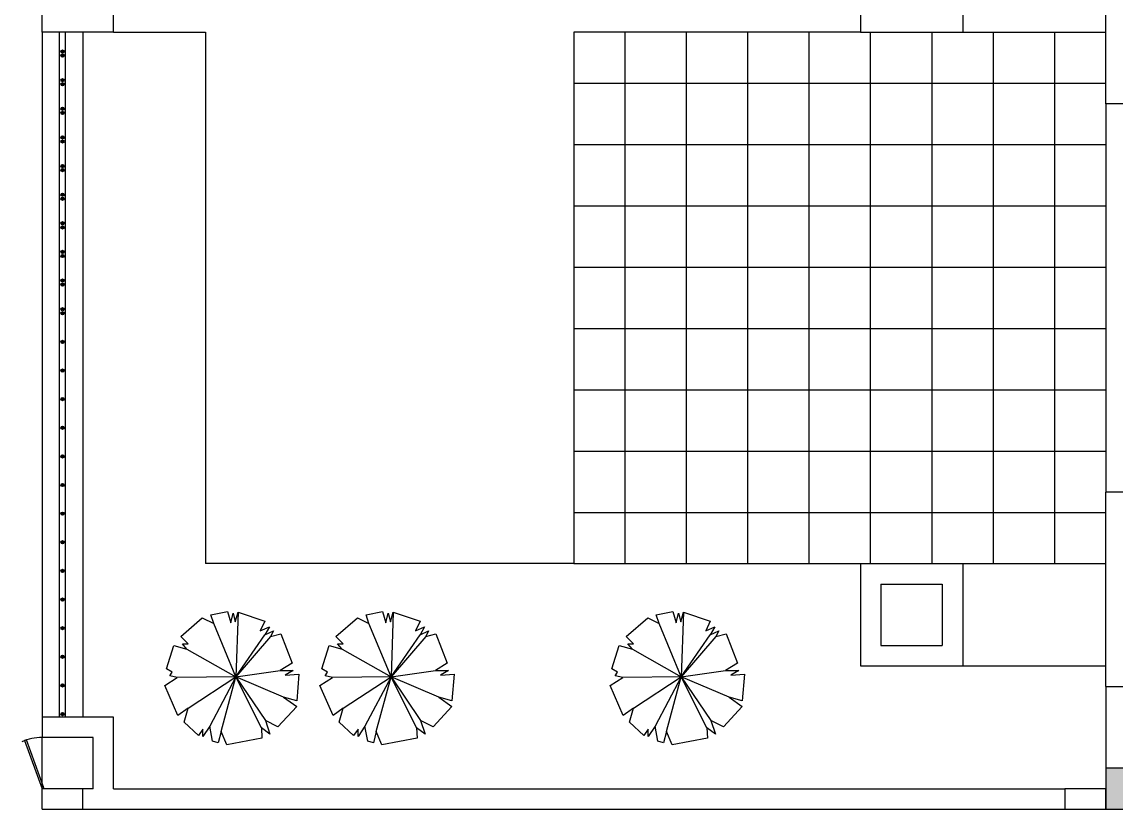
# Model space of a CAD drawing. Header units: millimetres. Extents: x 634 to 81814, y 3822 to 90754.
# Drawn here: x 846 to 6195, y 3822 to 7672 of the extents above; entities that cross this region are included whole.
import ezdxf

# ---------------------------------------------------------------- set-up
doc = ezdxf.new("R2010")
doc.units = ezdxf.units.MM
doc.header["$MEASUREMENT"] = 0
for name, color, linetype in [('CAY', 66, 'Continuous'), ('COT', 5, 'Continuous'), ('CUA', 40, 'Continuous'), ('DOOR', 2, 'Continuous'), ('HATCH', 34, 'Continuous'), ('NET1', 66, 'Continuous'), ('NET2', 6, 'Continuous'), ('NET4', 5, 'Continuous'), ('NETTHAY', 4, 'Continuous'), ('TB', 8, 'Continuous'), ('TUONG', 7, 'Continuous')]:
    doc.layers.add(name, color=color, linetype=linetype)

# ---------------------------------------------------------------- blocks, each defined once
blk = doc.blocks.new('N')
at = {"ltscale": 50}
for p, q in [((-2.375, 5.579), (0.824, 6.197)), ((0.824, 6.197), (1.343, 4.959)), ((1.343, 4.959), (1.6, 5.994)), ((1.6, 5.994), (2.116, 5.838)), ((-2.686, 3.978), (-3.098, 5.219)), ((-3.098, 5.219), (-2.323, 4.651)), ((-2.323, 4.651), (-2.375, 5.579)), ((2.116, 5.838), (2.375, 4.495)), ((2.375, 4.495), (2.996, 5.427)), ((2.996, 5.427), (2.996, 4.754)), ((2.996, 4.754), (3.408, 5.322)), ((3.408, 5.322), (4.7, 4.134)), ((-5.527, 2.687), (-3.823, 4.546)), ((-3.823, 4.546), (-2.686, 3.978)), ((0, 0), (-2.686, 3.978)), ((-2.323, 4.651), (0, 0)), ((1.343, 4.959), (0, 0)), ((0, 0), (2.375, 4.495)), ((4.7, 4.134), (4.339, 2.842)), ((4.339, 2.842), (5.267, 3.515)), ((5.267, 3.515), (6.456, 0.775)), ((-5.735, -0.256), (-5.527, 2.17)), ((-4.339, 1.86), (-5.527, 2.687)), ((-5.527, 2.17), (-4.339, 1.86)), ((4.339, 2.842), (0, 0)), ((-4.339, 1.86), (0, 0)), ((0, 0), (-4.03, -0.567)), ((-3.15, -3.667), (0, 0)), ((0, 0), (-2.634, -3.82)), ((-0.206, -5.888), (0, 0)), ((0, 0), (5.32, 0.051)), ((4.44, -2.528), (0, 0)), ((0, 0), (2.013, -4.855)), ((6.456, 0.775), (5.32, 0.051)), ((5.32, 0.051), (5.992, -0.1)), ((-4.495, -0.152), (-5.735, -0.256)), ((-5.219, -0.567), (-4.495, -0.152)), ((-4.03, -0.567), (-5.219, -0.567)), ((-5.114, -1.236), (-4.03, -0.567)), ((6.3, -0.72), (5.631, -2.839)), ((5.992, -0.1), (5.784, -0.411)), ((5.784, -0.411), (6.3, -0.72)), ((-4.082, -3.924), (-5.114, -1.236)), ((5.631, -2.839), (4.44, -2.528)), ((4.44, -2.528), (4.856, -2.996)), ((-3.15, -3.667), (-4.082, -3.924)), ((-3.41, -4.183), (-3.15, -3.667)), ((-2.634, -3.82), (-3.41, -4.183)), ((-3.047, -4.543), (-2.634, -3.82)), ((5.01, -3.667), (3.047, -5.371)), ((4.856, -2.996), (4.339, -2.996)), ((4.339, -2.996), (5.01, -3.667)), ((-2.222, -4.183), (-3.047, -4.543)), ((-2.634, -5.06), (-2.222, -4.183)), ((0.463, -4.905), (0.256, -5.784)), ((0.772, -5.939), (0.463, -4.905)), ((3.047, -5.371), (2.013, -4.855)), ((2.013, -4.855), (2.271, -5.629)), ((-0.206, -5.888), (-2.634, -5.06)), ((0.051, -5.008), (-0.206, -5.888)), ((0.256, -5.784), (0.051, -5.008)), ((2.271, -5.629), (0.772, -5.939))]:
    blk.add_line(p, q, dxfattribs=at)

msp = doc.modelspace()

# ---------------------------------------------------------------- hatches: boundary and pattern name
at = {"layer": 'CUA'}
h = msp.add_hatch(color=256, dxfattribs=at)
edge = h.paths.add_edge_path()
edge.add_ellipse((1044.96811, 7527.24266), major_axis=(5.65685, 5.65685), ratio=1, start_angle=225, end_angle=405)
edge.add_ellipse((1044.96811, 7527.24266), major_axis=(5.65685, 5.65685), ratio=1, start_angle=45, end_angle=225)
h = msp.add_hatch(color=256, dxfattribs=at)
edge = h.paths.add_edge_path()
edge.add_ellipse((1044.96811, 7507.24266), major_axis=(5.65685, 5.65685), ratio=1, start_angle=225, end_angle=405)
edge.add_ellipse((1044.96811, 7507.24266), major_axis=(5.65685, 5.65685), ratio=1, start_angle=45, end_angle=225)
h = msp.add_hatch(color=256, dxfattribs=at)
edge = h.paths.add_edge_path()
edge.add_ellipse((1044.96811, 7387.24266), major_axis=(5.65685, 5.65685), ratio=1, start_angle=225, end_angle=405)
edge.add_ellipse((1044.96811, 7387.24266), major_axis=(5.65685, 5.65685), ratio=1, start_angle=45, end_angle=225)
h = msp.add_hatch(color=256, dxfattribs=at)
edge = h.paths.add_edge_path()
edge.add_ellipse((1044.96811, 7367.24266), major_axis=(5.65685, 5.65685), ratio=1, start_angle=225, end_angle=405)
edge.add_ellipse((1044.96811, 7367.24266), major_axis=(5.65685, 5.65685), ratio=1, start_angle=45, end_angle=225)
h = msp.add_hatch(color=256, dxfattribs=at)
edge = h.paths.add_edge_path()
edge.add_ellipse((1044.96811, 7247.24266), major_axis=(5.65685, 5.65685), ratio=1, start_angle=225, end_angle=405)
edge.add_ellipse((1044.96811, 7247.24266), major_axis=(5.65685, 5.65685), ratio=1, start_angle=45, end_angle=225)
h = msp.add_hatch(color=256, dxfattribs=at)
edge = h.paths.add_edge_path()
edge.add_ellipse((1044.96811, 7227.24266), major_axis=(5.65685, 5.65685), ratio=1, start_angle=225, end_angle=405)
edge.add_ellipse((1044.96811, 7227.24266), major_axis=(5.65685, 5.65685), ratio=1, start_angle=45, end_angle=225)
h = msp.add_hatch(color=256, dxfattribs=at)
edge = h.paths.add_edge_path()
edge.add_ellipse((1044.96811, 7107.24266), major_axis=(5.65685, 5.65685), ratio=1, start_angle=225, end_angle=405)
edge.add_ellipse((1044.96811, 7107.24266), major_axis=(5.65685, 5.65685), ratio=1, start_angle=45, end_angle=225)
h = msp.add_hatch(color=256, dxfattribs=at)
edge = h.paths.add_edge_path()
edge.add_ellipse((1044.96811, 7087.24266), major_axis=(5.65685, 5.65685), ratio=1, start_angle=225, end_angle=405)
edge.add_ellipse((1044.96811, 7087.24266), major_axis=(5.65685, 5.65685), ratio=1, start_angle=45, end_angle=225)
h = msp.add_hatch(color=256, dxfattribs=at)
edge = h.paths.add_edge_path()
edge.add_ellipse((1044.96811, 6967.24266), major_axis=(5.65685, 5.65685), ratio=1, start_angle=225, end_angle=405)
edge.add_ellipse((1044.96811, 6967.24266), major_axis=(5.65685, 5.65685), ratio=1, start_angle=45, end_angle=225)
h = msp.add_hatch(color=256, dxfattribs=at)
edge = h.paths.add_edge_path()
edge.add_ellipse((1044.96811, 6947.24266), major_axis=(5.65685, 5.65685), ratio=1, start_angle=225, end_angle=405)
edge.add_ellipse((1044.96811, 6947.24266), major_axis=(5.65685, 5.65685), ratio=1, start_angle=45, end_angle=225)
h = msp.add_hatch(color=256, dxfattribs=at)
edge = h.paths.add_edge_path()
edge.add_ellipse((1044.96811, 6827.24266), major_axis=(5.65685, 5.65685), ratio=1, start_angle=225, end_angle=405)
edge.add_ellipse((1044.96811, 6827.24266), major_axis=(5.65685, 5.65685), ratio=1, start_angle=45, end_angle=225)
h = msp.add_hatch(color=256, dxfattribs=at)
edge = h.paths.add_edge_path()
edge.add_ellipse((1044.96811, 6807.24266), major_axis=(5.65685, 5.65685), ratio=1, start_angle=225, end_angle=405)
edge.add_ellipse((1044.96811, 6807.24266), major_axis=(5.65685, 5.65685), ratio=1, start_angle=45, end_angle=225)
h = msp.add_hatch(color=256, dxfattribs=at)
edge = h.paths.add_edge_path()
edge.add_ellipse((1044.96811, 6687.24266), major_axis=(5.65685, 5.65685), ratio=1, start_angle=225, end_angle=405)
edge.add_ellipse((1044.96811, 6687.24266), major_axis=(5.65685, 5.65685), ratio=1, start_angle=45, end_angle=225)
h = msp.add_hatch(color=256, dxfattribs=at)
edge = h.paths.add_edge_path()
edge.add_ellipse((1044.96811, 6667.24266), major_axis=(5.65685, 5.65685), ratio=1, start_angle=225, end_angle=405)
edge.add_ellipse((1044.96811, 6667.24266), major_axis=(5.65685, 5.65685), ratio=1, start_angle=45, end_angle=225)
h = msp.add_hatch(color=256, dxfattribs=at)
edge = h.paths.add_edge_path()
edge.add_ellipse((1044.96811, 6547.24266), major_axis=(5.65685, 5.65685), ratio=1, start_angle=225, end_angle=405)
edge.add_ellipse((1044.96811, 6547.24266), major_axis=(5.65685, 5.65685), ratio=1, start_angle=45, end_angle=225)
h = msp.add_hatch(color=256, dxfattribs=at)
edge = h.paths.add_edge_path()
edge.add_ellipse((1044.96811, 6527.24266), major_axis=(5.65685, 5.65685), ratio=1, start_angle=225, end_angle=405)
edge.add_ellipse((1044.96811, 6527.24266), major_axis=(5.65685, 5.65685), ratio=1, start_angle=45, end_angle=225)
h = msp.add_hatch(color=256, dxfattribs=at)
edge = h.paths.add_edge_path()
edge.add_ellipse((1044.96811, 6407.24266), major_axis=(5.65685, 5.65685), ratio=1, start_angle=225, end_angle=405)
edge.add_ellipse((1044.96811, 6407.24266), major_axis=(5.65685, 5.65685), ratio=1, start_angle=45, end_angle=225)
h = msp.add_hatch(color=256, dxfattribs=at)
edge = h.paths.add_edge_path()
edge.add_ellipse((1044.96811, 6387.24266), major_axis=(5.65685, 5.65685), ratio=1, start_angle=225, end_angle=405)
edge.add_ellipse((1044.96811, 6387.24266), major_axis=(5.65685, 5.65685), ratio=1, start_angle=45, end_angle=225)
h = msp.add_hatch(color=256, dxfattribs=at)
edge = h.paths.add_edge_path()
edge.add_ellipse((1044.96811, 6267.24266), major_axis=(5.65685, 5.65685), ratio=1, start_angle=225, end_angle=405)
edge.add_ellipse((1044.96811, 6267.24266), major_axis=(5.65685, 5.65685), ratio=1, start_angle=45, end_angle=225)
h = msp.add_hatch(color=256, dxfattribs=at)
edge = h.paths.add_edge_path()
edge.add_ellipse((1044.96811, 6247.24266), major_axis=(5.65685, 5.65685), ratio=1, start_angle=225, end_angle=405)
edge.add_ellipse((1044.96811, 6247.24266), major_axis=(5.65685, 5.65685), ratio=1, start_angle=45, end_angle=225)
h = msp.add_hatch(color=256, dxfattribs=at)
edge = h.paths.add_edge_path()
edge.add_ellipse((1044.96811, 6107.24266), major_axis=(5.65685, 5.65685), ratio=1, start_angle=225, end_angle=405)
edge.add_ellipse((1044.96811, 6107.24266), major_axis=(5.65685, 5.65685), ratio=1, start_angle=45, end_angle=225)
h = msp.add_hatch(color=256, dxfattribs=at)
edge = h.paths.add_edge_path()
edge.add_ellipse((1044.96811, 5967.24266), major_axis=(5.65685, 5.65685), ratio=1, start_angle=225, end_angle=405)
edge.add_ellipse((1044.96811, 5967.24266), major_axis=(5.65685, 5.65685), ratio=1, start_angle=45, end_angle=225)
h = msp.add_hatch(color=256, dxfattribs=at)
edge = h.paths.add_edge_path()
edge.add_ellipse((1044.96811, 5827.24266), major_axis=(5.65685, 5.65685), ratio=1, start_angle=225, end_angle=405)
edge.add_ellipse((1044.96811, 5827.24266), major_axis=(5.65685, 5.65685), ratio=1, start_angle=45, end_angle=225)
h = msp.add_hatch(color=256, dxfattribs=at)
edge = h.paths.add_edge_path()
edge.add_ellipse((1044.96811, 5687.24266), major_axis=(5.65685, 5.65685), ratio=1, start_angle=225, end_angle=405)
edge.add_ellipse((1044.96811, 5687.24266), major_axis=(5.65685, 5.65685), ratio=1, start_angle=45, end_angle=225)
h = msp.add_hatch(color=256, dxfattribs=at)
edge = h.paths.add_edge_path()
edge.add_ellipse((1044.96811, 5547.24266), major_axis=(5.65685, 5.65685), ratio=1, start_angle=225, end_angle=405)
edge.add_ellipse((1044.96811, 5547.24266), major_axis=(5.65685, 5.65685), ratio=1, start_angle=45, end_angle=225)
h = msp.add_hatch(color=256, dxfattribs=at)
edge = h.paths.add_edge_path()
edge.add_ellipse((1044.96811, 5407.24266), major_axis=(5.65685, 5.65685), ratio=1, start_angle=225, end_angle=405)
edge.add_ellipse((1044.96811, 5407.24266), major_axis=(5.65685, 5.65685), ratio=1, start_angle=45, end_angle=225)
h = msp.add_hatch(color=256, dxfattribs=at)
edge = h.paths.add_edge_path()
edge.add_ellipse((1044.96811, 5267.24266), major_axis=(5.65685, 5.65685), ratio=1, start_angle=225, end_angle=405)
edge.add_ellipse((1044.96811, 5267.24266), major_axis=(5.65685, 5.65685), ratio=1, start_angle=45, end_angle=225)
h = msp.add_hatch(color=256, dxfattribs=at)
edge = h.paths.add_edge_path()
edge.add_ellipse((1044.96811, 5127.24266), major_axis=(-5.65685, 5.65685), ratio=1, start_angle=135, end_angle=315, ccw=False)
edge.add_ellipse((1044.96811, 5127.24266), major_axis=(-5.65685, 5.65685), ratio=1, start_angle=-45, end_angle=135, ccw=False)
h = msp.add_hatch(color=256, dxfattribs=at)
edge = h.paths.add_edge_path()
edge.add_ellipse((1044.96811, 4987.24266), major_axis=(-5.65685, 5.65685), ratio=1, start_angle=135, end_angle=315, ccw=False)
edge.add_ellipse((1044.96811, 4987.24266), major_axis=(-5.65685, 5.65685), ratio=1, start_angle=-45, end_angle=135, ccw=False)
h = msp.add_hatch(color=256, dxfattribs=at)
edge = h.paths.add_edge_path()
edge.add_ellipse((1044.96811, 4847.24266), major_axis=(-5.65685, 5.65685), ratio=1, start_angle=135, end_angle=315, ccw=False)
edge.add_ellipse((1044.96811, 4847.24266), major_axis=(-5.65685, 5.65685), ratio=1, start_angle=-45, end_angle=135, ccw=False)
h = msp.add_hatch(color=256, dxfattribs=at)
edge = h.paths.add_edge_path()
edge.add_ellipse((1044.96811, 4707.24266), major_axis=(-5.65685, 5.65685), ratio=1, start_angle=135, end_angle=315, ccw=False)
edge.add_ellipse((1044.96811, 4707.24266), major_axis=(-5.65685, 5.65685), ratio=1, start_angle=-45, end_angle=135, ccw=False)
h = msp.add_hatch(color=256, dxfattribs=at)
edge = h.paths.add_edge_path()
edge.add_ellipse((1044.96811, 4567.24266), major_axis=(-5.65685, 5.65685), ratio=1, start_angle=135, end_angle=315, ccw=False)
edge.add_ellipse((1044.96811, 4567.24266), major_axis=(-5.65685, 5.65685), ratio=1, start_angle=-45, end_angle=135, ccw=False)
h = msp.add_hatch(color=256, dxfattribs=at)
edge = h.paths.add_edge_path()
edge.add_ellipse((1044.96811, 4427.24266), major_axis=(-5.65685, 5.65685), ratio=1, start_angle=135, end_angle=315, ccw=False)
edge.add_ellipse((1044.96811, 4427.24266), major_axis=(-5.65685, 5.65685), ratio=1, start_angle=-45, end_angle=135, ccw=False)
h = msp.add_hatch(color=256, dxfattribs=at)
edge = h.paths.add_edge_path()
edge.add_ellipse((1044.96811, 4287.24266), major_axis=(-5.65685, 5.65685), ratio=1, start_angle=135, end_angle=315, ccw=False)
edge.add_ellipse((1044.96811, 4287.24266), major_axis=(-5.65685, 5.65685), ratio=1, start_angle=-45, end_angle=135, ccw=False)
at = {"layer": 'HATCH', "ltscale": 3}
h = msp.add_hatch(dxfattribs=at)
h.set_pattern_fill('_USER', color=256, scale=300, style=0, double=1, pattern_type=0)
h.set_pattern_definition([(0, (4694.72, 6172.5), (0, 300), []), (90, (4694.72, 6172.5), (-300, 2e-14), [])])
edge = h.paths.add_edge_path()
edge.add_line((6144.71811, 7622.24266), (3544.71811, 7622.24266))
edge.add_line((3544.71811, 7622.24266), (3544.71811, 5022.61766))
edge.add_line((3544.71811, 5022.74266), (6144.71811, 5022.74266))
edge.add_line((6144.71811, 5022.74266), (6144.71811, 7622.36766))
at = {"layer": 'NET4', "ltscale": 3}
h = msp.add_hatch(color=256, dxfattribs=at)
h.paths.add_polyline_path([(19444.84311, 10822.24266), (19244.84311, 10822.24266), (19244.84311, 10622.24266), (19444.84311, 10622.24266), (19444.84311, 10721.99266), (19444.84311, 10721.99266)])
h.paths.add_polyline_path([(14544.84311, 10822.24266), (14544.71811, 10822.24266), (14344.84311, 10822.24266), (14344.84311, 10622.24266), (14544.84311, 10622.24266)])
h.paths.add_polyline_path([(11344.84311, 10822.24266), (11344.71811, 10822.24266), (11144.84311, 10822.24266), (11144.84311, 10622.24266), (11344.84311, 10622.24266)])
h.paths.add_polyline_path([(6344.84311, 10821.99266), (6344.71811, 10821.99266), (6344.71811, 10822.24266), (6144.84311, 10822.24266), (6144.84311, 10622.24266), (6344.84311, 10622.24266)])
h.paths.add_polyline_path([(6344.84311, 8122.24266), (6144.84311, 8122.24266), (6144.84311, 7922.24266), (6344.84311, 7922.24266)])
h.paths.add_polyline_path([(6344.84311, 4022.24266), (6144.84311, 4022.24266), (6144.84311, 3822.24266), (6344.84311, 3822.24266)])
h.paths.add_polyline_path([(11344.84311, 4022.24266), (11144.84311, 4022.24266), (11144.84311, 3822.24266), (11344.84311, 3822.24266)])
h.paths.add_polyline_path([(11344.84311, 8122.24266), (11323.34311, 8122.24266), (11144.84311, 8122.24266), (11144.84311, 7922.24266), (11323.34311, 7922.24266), (11344.84311, 7922.24266)])
h.paths.add_polyline_path([(14544.84311, 8122.24266), (14344.84311, 8122.24266), (14344.84311, 7922.24266), (14544.84311, 7922.24266)])
h.paths.add_polyline_path([(14544.84311, 4022.24266), (14344.84311, 4022.24266), (14344.84311, 3822.24266), (14544.84311, 3822.24266)])
h.paths.add_polyline_path([(19444.84311, 4022.24266), (19244.84311, 4022.24266), (19244.84311, 3822.24266), (19444.84311, 3822.24266), (19444.84311, 3922.61766), (19444.84311, 3922.61766)])
h.paths.add_polyline_path([(19444.84311, 8122.24266), (19244.84311, 8122.24266), (19244.84311, 7922.24266), (19444.84311, 7922.24266)])

# ---------------------------------------------------------------- linework, layer by layer
at = {"layer": 'COT', "ltscale": 3}
for points in [[(6144.84311, 3822.24266), (6344.84311, 3822.24266), (6344.84311, 4022.24266), (6144.84311, 4022.24266)], [(5944.84311, 3822.24266), (6144.84311, 3822.24266), (6144.84311, 3922.24266), (5944.84311, 3922.24266)]]:
    msp.add_lwpolyline(points, close=True, dxfattribs=at)
at = {"layer": 'CUA'}
msp.add_line((944.96811, 3922.24266), (944.96811, 4172.24266), dxfattribs=at)
msp.add_lwpolyline([(954.34311, 3925.74266), (868.84311, 4160.61766), (859.46811, 4157.24266), (944.96811, 3922.24266)], close=True, dxfattribs=at)
for centre in [(1044.96811, 7527.24266), (1044.96811, 7507.24266), (1044.96811, 7387.24266), (1044.96811, 7367.24266), (1044.96811, 7247.24266), (1044.96811, 7227.24266), (1044.96811, 7107.24266), (1044.96811, 7087.24266), (1044.96811, 6967.24266), (1044.96811, 6947.24266), (1044.96811, 6827.24266), (1044.96811, 6807.24266), (1044.96811, 6687.24266), (1044.96811, 6667.24266), (1044.96811, 6547.24266), (1044.96811, 6527.24266), (1044.96811, 6407.24266), (1044.96811, 6387.24266), (1044.96811, 6267.24266), (1044.96811, 6247.24266), (1044.96811, 6107.24266), (1044.96811, 5967.24266), (1044.96811, 5827.24266), (1044.96811, 5687.24266), (1044.96811, 5547.24266), (1044.96811, 5407.24266), (1044.96811, 5267.24266), (1044.96811, 5127.24266), (1044.96811, 4987.24266), (1044.96811, 4847.24266), (1044.96811, 4707.24266), (1044.96811, 4567.24266), (1044.96811, 4427.24266), (1044.96811, 4287.24266)]:
    msp.add_circle(centre, 8, dxfattribs=at)
at = {"layer": 'DOOR', "ltscale": 3}
msp.add_line((6144.84311, 4422.74266), (6144.84311, 4022.24266), dxfattribs=at)
at = {"layer": 'NET1', "linetype": 'Continuous'}
for p, q in [((1294.96811, 7622.24266), (1744.71811, 7622.24266)), ((1744.71811, 7622.24266), (1744.71811, 5022.74266)), ((3544.71811, 5022.74266), (1744.71811, 5022.74266))]:
    msp.add_line(p, q, dxfattribs=at)
at = {"layer": 'NET2', "ltscale": 3}
for p, q in [((3544.71811, 7622.24266), (3544.71811, 5022.74266)), ((4944.84311, 7622.24266), (3544.71811, 7622.24266)), ((5444.84311, 7622.24266), (6144.71811, 7622.24266)), ((6144.71811, 7271.61766), (6144.71811, 5371.61766)), ((3544.71811, 5022.74266), (4944.84311, 5022.74266)), ((5444.84311, 5022.74266), (6144.71811, 5022.74266)), ((5444.84311, 4522.74266), (6144.84311, 4522.74266))]:
    msp.add_line(p, q, dxfattribs=at)
at = {"layer": 'NETTHAY'}
for p, q in [((944.96811, 7622.24266), (944.96811, 4172.24266)), ((1144.96811, 7622.24266), (1144.96811, 4272.24266))]:
    msp.add_line(p, q, dxfattribs=at)
at = {"layer": 'TB'}
for p, q in [((1029.96811, 4272.24266), (1029.96811, 7622.24266)), ((1059.96811, 4272.24266), (1059.96811, 7622.24266))]:
    msp.add_line(p, q, dxfattribs=at)
msp.add_arc((944.96811, 3922.24266), 250, 90, 113.19859051, dxfattribs=at)
at = {"layer": 'TUONG', "linetype": 'Continuous'}
for p, q in [((4944.84311, 8122.24266), (4944.84311, 7622.24266)), ((5444.84311, 8122.24266), (5444.84311, 7622.24266)), ((944.96811, 7622.24266), (944.96811, 8022.24266)), ((1294.96811, 7622.24266), (1294.96811, 8022.24266)), ((1294.96811, 7622.24266), (944.96811, 7622.24266)), ((4944.84311, 7622.24266), (5444.84311, 7622.24266)), ((4944.84311, 5022.74266), (4944.84311, 4522.74266)), ((4944.84311, 5022.74266), (5444.84311, 5022.74266)), ((5444.84311, 5022.74266), (5444.84311, 4522.74266)), ((5044.84311, 4922.74266), (5344.84311, 4922.74266)), ((5044.84311, 4922.74266), (5044.84311, 4622.74266)), ((5344.84311, 4922.74266), (5344.84311, 4622.74266)), ((5044.84311, 4622.74266), (5344.84311, 4622.74266)), ((4944.84311, 4522.74266), (5444.84311, 4522.74266)), ((1294.96811, 4272.24266), (944.96811, 4272.24266)), ((944.96811, 4272.24266), (944.96811, 4172.24266)), ((1294.96811, 3922.24266), (1294.96811, 4272.24266)), ((1194.96811, 4172.24266), (944.96811, 4172.24266)), ((1194.96811, 3922.24266), (1194.96811, 4172.24266)), ((1194.96811, 3922.24266), (944.96811, 3922.24266)), ((944.96811, 3822.24266), (944.96811, 3922.24266)), ((1144.96811, 3822.24266), (1144.96811, 3922.24266)), ((1294.96811, 3922.24266), (5944.84311, 3922.24266)), ((944.96811, 3822.24266), (5944.84311, 3822.24266))]:
    msp.add_line(p, q, dxfattribs=at)
at = {"layer": 'TUONG', "ltscale": 200}
for p, q in [((6144.71811, 7271.61766), (6144.71811, 7922.24266)), ((6344.71811, 7271.61766), (6144.71811, 7271.61766)), ((6144.84311, 4422.74266), (6144.71811, 5371.61766)), ((6344.71811, 5371.61766), (6144.71811, 5371.61766)), ((6144.84311, 4422.74266), (6344.84311, 4422.74266))]:
    msp.add_line(p, q, dxfattribs=at)

# ---------------------------------------------------------------- block references
at = {"layer": 'CAY', "linetype": 'Continuous', "xscale": 53.78788799996255, "yscale": 53.78788799996255, "zscale": 53.78788800000001, "rotation": 180}
for p in [(1892.34311, 4469.24266), (2650.84311, 4469.24266), (4069.34311, 4469.24266)]:
    msp.add_blockref('N', p, dxfattribs=at)

doc.saveas('drawing.dxf')
